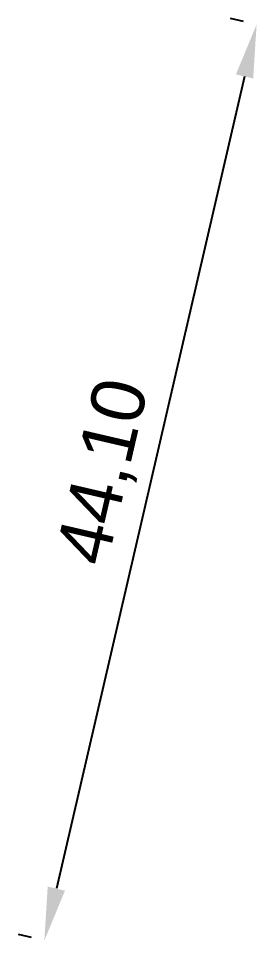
# Model space of a CAD drawing. Header units: inches. Extents: x 533200 to 542759, y 3594234 to 3596688.
# Drawn here: x 542679.5 to 542690.68, y 3595814.75 to 3595857.99 of the extents above; entities that cross this region are included whole.
import ezdxf

# ---------------------------------------------------------------- set-up
doc = ezdxf.new("R2010")
doc.units = ezdxf.units.IN
doc.header["$MEASUREMENT"] = 0
doc.header["$PDMODE"] = 32
doc.header["$PDSIZE"] = 5
doc.layers.add('imagen', color=250, linetype='Continuous')
doc.styles.get("Standard").update_dxf_attribs({"font": 'arial.ttf'})
doc.dimstyles.new('ISO-25', dxfattribs={"dimtxt": 2.5, "dimasz": 2.5, "dimexe": 1.25, "dimexo": 0.625, "dimtad": 1, "dimtxsty": 'Standard', "dimcen": 2.5, "dimadec": 0, "dimazin": 0, "dimtfac": 1, "dimtmove": 0, "dimatfit": 3, "dimfxl": 1, "dimarcsym": 0})

# ---------------------------------------------------------------- blocks, each defined once
blk = doc.blocks.new('*D2')
at = {"layer": 'Defpoints', "color": 0, "transparency": 16777216}
for p in [(542690.685, 3595857.709, 658.172), (542680.714, 3595814.755, 661.693), (542680.714, 3595814.755)]:
    blk.add_point(p, dxfattribs=at)
at = {"layer": 'imagen', "color": 0, "lineweight": -2, "transparency": 16777216}
for p, q in [((542690.076, 3595857.85), (542689.467, 3595857.991)), ((542690.12, 3595855.273), (542681.279, 3595817.19)), ((542680.105, 3595814.896), (542679.496, 3595815.037))]:
    blk.add_line(p, q, dxfattribs=at)
at = {"layer": 'imagen', "color": 0, "transparency": 16777216}
for points in [[(542689.714, 3595855.368), (542690.525, 3595855.179), (542690.685, 3595857.709)], [(542680.873, 3595817.284), (542681.685, 3595817.096), (542680.714, 3595814.755)]]:
    blk.add_solid(points, dxfattribs=at)
at = {"layer": 'imagen', "color": 0, "transparency": 16777216, "insert": (542683.627, 3595836.713), "char_height": 2.5, "attachment_point": 5, "rotation": 76.9313}
blk.add_mtext('44,10', dxfattribs=at)

msp = doc.modelspace()

# ---------------------------------------------------------------- dimensions: what is measured, and where the dimension line sits
at = {"layer": 'imagen'}
dim = msp.add_aligned_dim(p1=(542690.685, 3595857.709, 658.172), p2=(542680.714, 3595814.755, 661.693), distance=0, dimstyle='ISO-25', override={"dimzin": 0}, dxfattribs=at)
dim.commit()
dim.dimension.update_dxf_attribs({"geometry": '*D2', "text_midpoint": (542683.627, 3595836.713)})

doc.saveas('drawing.dxf')
